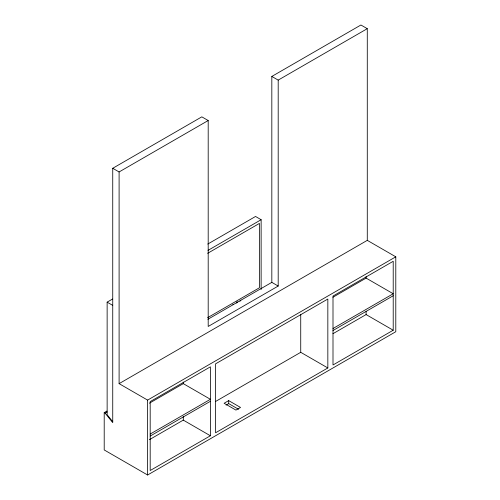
<?xml version="1.0" encoding="UTF-8"?>
<svg xmlns="http://www.w3.org/2000/svg" width="500" height="500" viewBox="0 0 500 500"><rect width="100%" height="100%" fill="white"/><g stroke="black" fill="none" stroke-linecap="round" stroke-linejoin="round"><path stroke-width="0.75" d="M236.269 303.031L237.006 301.65L237.619 302.725M239.913 301.306L240.837 300.075M232.844 304.681L233.162 304.4M367.281 240.356L395.794 256.819L395.794 331.712L147.606 475L104.206 449.944L104.206 412.612L105.1 413.131L112.737 422.631L112.737 168.287L201.825 116.85L208.194 120.525L208.194 326.463L278.194 286.044L278.194 80.113L367.281 28.675L367.281 240.356L119.1 383.644L119.1 171.962L208.194 120.525M207.887 319.288L271.825 282.369L271.825 76.438L360.919 25L367.281 28.675M112.737 421.694L107.137 414.725L107.137 302.15L112.519 299.044M207.75 244.062L255.538 216.469L261.137 219.706L261.137 289.513M207.963 250.406L261.137 219.706M207.631 253.312L259.444 223.4L259.444 287.769L207.631 317.681M104.206 412.612L106.912 411.05M105.1 413.131L107.125 411.956M119.1 383.644L147.606 400.1L395.794 256.819M149.462 403.169L183.287 383.644L210.4 399.294L150.188 434.056M332.95 297.238L366.1 278.094L393.212 293.75L333 328.512M150.188 436.062L210.4 401.3M333 330.519L393.212 295.756M149.462 439.644L183.287 420.119L210.4 435.769L210.4 366.831L150.188 401.594L150.188 470.531L210.4 435.769M215.506 401.512L300.731 352.312L327.837 367.962L327.837 299.031L215.562 363.85L215.562 432.788L327.837 367.962M332.95 333.706L366.1 314.569L393.212 330.225L393.212 261.288L333 296.05L333 364.981L393.212 330.225M228.7 400.619L224.112 403.263L235.95 410.1L240.531 407.456L228.7 400.619L228.7 403.6L238.562 409.294M226.081 405.112L228.7 403.6M271.825 76.438L278.194 80.113M112.737 168.287L119.1 171.962M271.825 282.369L278.194 286.044M107.137 302.15L112.737 305.381M366.1 276.55L366.1 278.094M366.1 311.506L366.1 314.569M300.731 314.363L300.731 352.312M183.287 382.094L183.287 383.644M183.287 416.287L183.287 420.119M147.606 400.1L147.606 475"/></g></svg>
